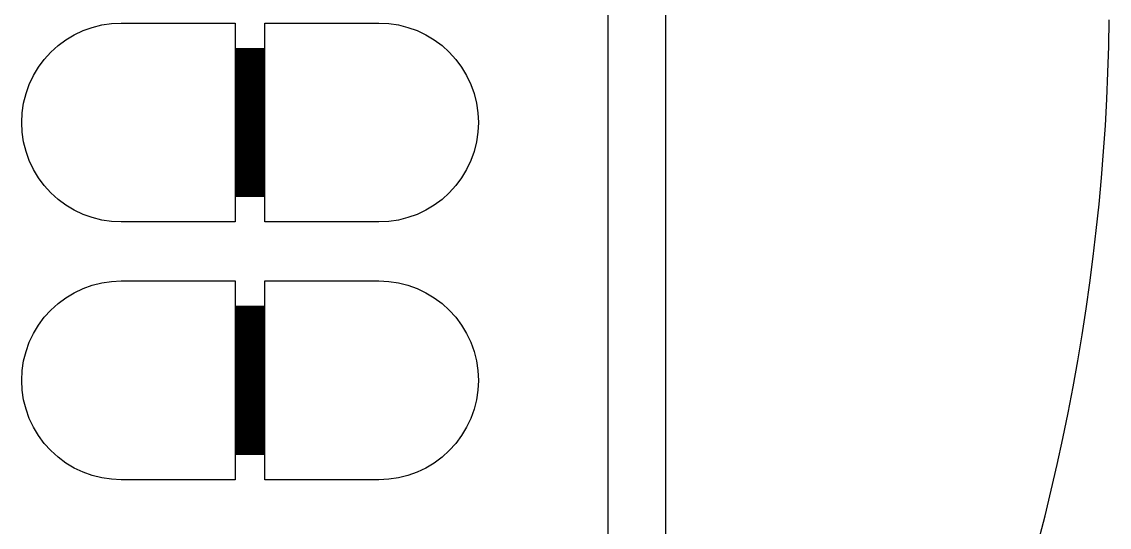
# Model space of a CAD drawing. Extents: x -21 to 129, y -39 to 111.
# Drawn here: x 91.03 to 128.99, y 17.37 to 35.02 of the extents above; entities that cross this region are included whole.
import ezdxf

# ---------------------------------------------------------------- set-up
doc = ezdxf.new("R2010")
doc.units = 0

msp = doc.modelspace()

# ---------------------------------------------------------------- linework, layer by layer
for p, q in [((113.5, 76.5), (113.5, -4.5)), ((111.5, -3.5), (111.5, 75.5)), ((93.823, 34.9033), (94.1599, 34.9533)), ((94.1599, 34.9533), (94.5, 34.97)), ((94.5, 34.97), (98.485, 34.97)), ((98.485, 34.97), (98.485, 34.085)), ((99.515, 34.085), (99.515, 34.97)), ((99.515, 34.97), (103.5, 34.97)), ((103.5, 34.97), (103.84, 34.9533)), ((103.84, 34.9533), (104.177, 34.9033)), ((128.977, 34.1594), (128.994, 35.0796)), ((92.5722, 34.3852), (92.8643, 34.5603)), ((92.8643, 34.5603), (93.1721, 34.7059)), ((93.1721, 34.7059), (93.4927, 34.8206)), ((93.4927, 34.8206), (93.823, 34.9033)), ((104.177, 34.9033), (104.507, 34.8206)), ((104.507, 34.8206), (104.828, 34.7059)), ((104.828, 34.7059), (105.136, 34.5603)), ((105.136, 34.5603), (105.428, 34.3852)), ((92.0463, 33.9537), (92.2987, 34.1823)), ((92.2987, 34.1823), (92.5722, 34.3852)), ((105.428, 34.3852), (105.701, 34.1823)), ((105.701, 34.1823), (105.954, 33.9537)), ((91.8177, 33.7013), (92.0463, 33.9537)), ((98.485, 34.085), (99.515, 34.085)), ((99.515, 34.075), (98.485, 34.075)), ((98.485, 34.075), (98.485, 34.045)), ((98.485, 34.045), (99.515, 34.045)), ((99.515, 34.035), (98.485, 34.035)), ((98.485, 34.035), (98.485, 34.005)), ((98.485, 34.005), (99.515, 34.005)), ((99.515, 33.995), (98.485, 33.995)), ((98.485, 33.995), (98.485, 33.965)), ((98.485, 33.965), (99.515, 33.965)), ((99.515, 33.955), (98.485, 33.955)), ((98.485, 33.955), (98.485, 33.925)), ((98.485, 33.925), (99.515, 33.925)), ((99.515, 33.915), (98.485, 33.915)), ((98.485, 33.915), (98.485, 33.885)), ((98.485, 33.885), (99.515, 33.885)), ((99.515, 33.875), (98.485, 33.875)), ((98.485, 33.875), (98.485, 33.845)), ((98.485, 33.845), (99.515, 33.845)), ((99.515, 33.835), (98.485, 33.835)), ((98.485, 33.835), (98.485, 33.805)), ((98.485, 33.805), (99.515, 33.805)), ((99.515, 33.795), (98.485, 33.795)), ((98.485, 33.795), (98.485, 33.765)), ((99.515, 34.045), (99.515, 34.075)), ((99.515, 34.005), (99.515, 34.035)), ((99.515, 33.965), (99.515, 33.995)), ((99.515, 33.925), (99.515, 33.955)), ((99.515, 33.885), (99.515, 33.915)), ((99.515, 33.845), (99.515, 33.875)), ((99.515, 33.805), (99.515, 33.835)), ((99.515, 33.765), (99.515, 33.795)), ((105.954, 33.9537), (106.182, 33.7013)), ((128.949, 33.2395), (128.977, 34.1594)), ((91.4397, 33.1357), (91.6148, 33.4278)), ((91.6148, 33.4278), (91.8177, 33.7013)), ((98.485, 33.765), (99.515, 33.765)), ((99.515, 33.755), (98.485, 33.755)), ((98.485, 33.755), (98.485, 33.725)), ((98.485, 33.725), (99.515, 33.725)), ((99.515, 33.715), (98.485, 33.715)), ((98.485, 33.715), (98.485, 33.685)), ((98.485, 33.685), (99.515, 33.685)), ((99.515, 33.675), (98.485, 33.675)), ((98.485, 33.675), (98.485, 33.645)), ((98.485, 33.645), (99.515, 33.645)), ((99.515, 33.635), (98.485, 33.635)), ((98.485, 33.635), (98.485, 33.605)), ((98.485, 33.605), (99.515, 33.605)), ((99.515, 33.595), (98.485, 33.595)), ((98.485, 33.595), (98.485, 33.565)), ((98.485, 33.565), (99.515, 33.565)), ((99.515, 33.555), (98.485, 33.555)), ((98.485, 33.555), (98.485, 33.525)), ((98.485, 33.525), (99.515, 33.525)), ((99.515, 33.515), (98.485, 33.515)), ((98.485, 33.515), (98.485, 33.485)), ((98.485, 33.485), (99.515, 33.485)), ((99.515, 33.475), (98.485, 33.475)), ((98.485, 33.475), (98.485, 33.445)), ((98.485, 33.445), (99.515, 33.445)), ((99.515, 33.435), (98.485, 33.435)), ((98.485, 33.435), (98.485, 33.405)), ((99.515, 33.725), (99.515, 33.755)), ((99.515, 33.685), (99.515, 33.715)), ((99.515, 33.645), (99.515, 33.675)), ((99.515, 33.605), (99.515, 33.635)), ((99.515, 33.565), (99.515, 33.595)), ((99.515, 33.525), (99.515, 33.555)), ((99.515, 33.485), (99.515, 33.515)), ((99.515, 33.445), (99.515, 33.475)), ((99.515, 33.405), (99.515, 33.435)), ((106.182, 33.7013), (106.385, 33.4278)), ((106.385, 33.4278), (106.56, 33.1357)), ((91.2941, 32.8279), (91.4397, 33.1357)), ((98.485, 33.405), (99.515, 33.405)), ((99.515, 33.395), (98.485, 33.395)), ((98.485, 33.395), (98.485, 33.365)), ((98.485, 33.365), (99.515, 33.365)), ((99.515, 33.355), (98.485, 33.355)), ((98.485, 33.355), (98.485, 33.325)), ((98.485, 33.325), (99.515, 33.325)), ((99.515, 33.315), (98.485, 33.315)), ((98.485, 33.315), (98.485, 33.285)), ((98.485, 33.285), (99.515, 33.285)), ((99.515, 33.275), (98.485, 33.275)), ((98.485, 33.275), (98.485, 33.245)), ((98.485, 33.245), (99.515, 33.245)), ((99.515, 33.235), (98.485, 33.235)), ((98.485, 33.235), (98.485, 33.205)), ((98.485, 33.205), (99.515, 33.205)), ((99.515, 33.195), (98.485, 33.195)), ((98.485, 33.195), (98.485, 33.165)), ((98.485, 33.165), (99.515, 33.165)), ((99.515, 33.155), (98.485, 33.155)), ((98.485, 33.155), (98.485, 33.125)), ((98.485, 33.125), (99.515, 33.125)), ((99.515, 33.115), (98.485, 33.115)), ((98.485, 33.115), (98.485, 33.085)), ((98.485, 33.085), (99.515, 33.085)), ((99.515, 33.075), (98.485, 33.075)), ((98.485, 33.075), (98.485, 33.045)), ((98.485, 33.045), (99.515, 33.045)), ((99.515, 33.035), (98.485, 33.035)), ((98.485, 33.035), (98.485, 33.005)), ((99.515, 33.365), (99.515, 33.395)), ((99.515, 33.325), (99.515, 33.355)), ((99.515, 33.285), (99.515, 33.315)), ((99.515, 33.245), (99.515, 33.275)), ((99.515, 33.205), (99.515, 33.235)), ((99.515, 33.165), (99.515, 33.195)), ((99.515, 33.125), (99.515, 33.155)), ((99.515, 33.085), (99.515, 33.115)), ((99.515, 33.045), (99.515, 33.075)), ((99.515, 33.005), (99.515, 33.035)), ((106.56, 33.1357), (106.706, 32.8279)), ((128.91, 32.3199), (128.949, 33.2395)), ((91.1794, 32.5073), (91.2941, 32.8279)), ((98.485, 33.005), (99.515, 33.005)), ((99.515, 32.995), (98.485, 32.995)), ((98.485, 32.995), (98.485, 32.965)), ((98.485, 32.965), (99.515, 32.965)), ((99.515, 32.955), (98.485, 32.955)), ((98.485, 32.955), (98.485, 32.925)), ((98.485, 32.925), (99.515, 32.925)), ((99.515, 32.915), (98.485, 32.915)), ((98.485, 32.915), (98.485, 32.885)), ((98.485, 32.885), (99.515, 32.885)), ((99.515, 32.875), (98.485, 32.875)), ((98.485, 32.875), (98.485, 32.845)), ((98.485, 32.845), (99.515, 32.845)), ((99.515, 32.835), (98.485, 32.835)), ((98.485, 32.835), (98.485, 32.805)), ((98.485, 32.805), (99.515, 32.805)), ((99.515, 32.795), (98.485, 32.795)), ((98.485, 32.795), (98.485, 32.765)), ((98.485, 32.765), (99.515, 32.765)), ((99.515, 32.755), (98.485, 32.755)), ((98.485, 32.755), (98.485, 32.725)), ((98.485, 32.725), (99.515, 32.725)), ((99.515, 32.715), (98.485, 32.715)), ((98.485, 32.715), (98.485, 32.685)), ((98.485, 32.685), (99.515, 32.685)), ((99.515, 32.675), (98.485, 32.675)), ((98.485, 32.675), (98.485, 32.645)), ((99.515, 32.965), (99.515, 32.995)), ((99.515, 32.925), (99.515, 32.955)), ((99.515, 32.885), (99.515, 32.915)), ((99.515, 32.845), (99.515, 32.875)), ((99.515, 32.805), (99.515, 32.835)), ((99.515, 32.765), (99.515, 32.795)), ((99.515, 32.725), (99.515, 32.755)), ((99.515, 32.685), (99.515, 32.715)), ((99.515, 32.645), (99.515, 32.675)), ((106.706, 32.8279), (106.821, 32.5073)), ((91.0967, 32.177), (91.1794, 32.5073)), ((98.485, 32.645), (99.515, 32.645)), ((99.515, 32.635), (98.485, 32.635)), ((98.485, 32.635), (98.485, 32.605)), ((98.485, 32.605), (99.515, 32.605)), ((99.515, 32.595), (98.485, 32.595)), ((98.485, 32.595), (98.485, 32.565)), ((98.485, 32.565), (99.515, 32.565)), ((99.515, 32.555), (98.485, 32.555)), ((98.485, 32.555), (98.485, 32.525)), ((98.485, 32.525), (99.515, 32.525)), ((99.515, 32.515), (98.485, 32.515)), ((98.485, 32.515), (98.485, 32.485)), ((98.485, 32.485), (99.515, 32.485)), ((99.515, 32.475), (98.485, 32.475)), ((98.485, 32.475), (98.485, 32.445)), ((98.485, 32.445), (99.515, 32.445)), ((99.515, 32.435), (98.485, 32.435)), ((98.485, 32.435), (98.485, 32.405)), ((98.485, 32.405), (99.515, 32.405)), ((99.515, 32.395), (98.485, 32.395)), ((98.485, 32.395), (98.485, 32.365)), ((98.485, 32.365), (99.515, 32.365)), ((99.515, 32.355), (98.485, 32.355)), ((98.485, 32.355), (98.485, 32.325)), ((98.485, 32.325), (99.515, 32.325)), ((99.515, 32.315), (98.485, 32.315)), ((98.485, 32.315), (98.485, 32.285)), ((98.485, 32.285), (99.515, 32.285)), ((99.515, 32.275), (98.485, 32.275)), ((98.485, 32.275), (98.485, 32.245)), ((99.515, 32.605), (99.515, 32.635)), ((99.515, 32.565), (99.515, 32.595)), ((99.515, 32.525), (99.515, 32.555)), ((99.515, 32.485), (99.515, 32.515)), ((99.515, 32.445), (99.515, 32.475)), ((99.515, 32.405), (99.515, 32.435)), ((99.515, 32.365), (99.515, 32.395)), ((99.515, 32.325), (99.515, 32.355)), ((99.515, 32.285), (99.515, 32.315)), ((99.515, 32.245), (99.515, 32.275)), ((106.821, 32.5073), (106.903, 32.177)), ((128.859, 31.4009), (128.91, 32.3199)), ((91.0467, 31.8401), (91.0967, 32.177)), ((98.485, 32.245), (99.515, 32.245)), ((99.515, 32.235), (98.485, 32.235)), ((98.485, 32.235), (98.485, 32.205)), ((98.485, 32.205), (99.515, 32.205)), ((99.515, 32.195), (98.485, 32.195)), ((98.485, 32.195), (98.485, 32.165)), ((98.485, 32.165), (99.515, 32.165)), ((99.515, 32.155), (98.485, 32.155)), ((98.485, 32.155), (98.485, 32.125)), ((98.485, 32.125), (99.515, 32.125)), ((99.515, 32.115), (98.485, 32.115)), ((98.485, 32.115), (98.485, 32.085)), ((98.485, 32.085), (99.515, 32.085)), ((99.515, 32.075), (98.485, 32.075)), ((98.485, 32.075), (98.485, 32.045)), ((98.485, 32.045), (99.515, 32.045)), ((99.515, 32.035), (98.485, 32.035)), ((98.485, 32.035), (98.485, 32.005)), ((98.485, 32.005), (99.515, 32.005)), ((99.515, 31.995), (98.485, 31.995)), ((98.485, 31.995), (98.485, 31.965)), ((98.485, 31.965), (99.515, 31.965)), ((99.515, 31.955), (98.485, 31.955)), ((98.485, 31.955), (98.485, 31.925)), ((98.485, 31.925), (99.515, 31.925)), ((99.515, 31.915), (98.485, 31.915)), ((98.485, 31.915), (98.485, 31.885)), ((99.515, 32.205), (99.515, 32.235)), ((99.515, 32.165), (99.515, 32.195)), ((99.515, 32.125), (99.515, 32.155)), ((99.515, 32.085), (99.515, 32.115)), ((99.515, 32.045), (99.515, 32.075)), ((99.515, 32.005), (99.515, 32.035)), ((99.515, 31.965), (99.515, 31.995)), ((99.515, 31.925), (99.515, 31.955)), ((99.515, 31.885), (99.515, 31.915)), ((106.903, 32.177), (106.953, 31.8401)), ((91.03, 31.5), (91.0467, 31.8401)), ((98.485, 31.885), (99.515, 31.885)), ((99.515, 31.875), (98.485, 31.875)), ((98.485, 31.875), (98.485, 31.845)), ((98.485, 31.845), (99.515, 31.845)), ((99.515, 31.835), (98.485, 31.835)), ((98.485, 31.835), (98.485, 31.805)), ((98.485, 31.805), (99.515, 31.805)), ((99.515, 31.795), (98.485, 31.795)), ((98.485, 31.795), (98.485, 31.765)), ((98.485, 31.765), (99.515, 31.765)), ((99.515, 31.755), (98.485, 31.755)), ((98.485, 31.755), (98.485, 31.725)), ((98.485, 31.725), (99.515, 31.725)), ((99.515, 31.715), (98.485, 31.715)), ((98.485, 31.715), (98.485, 31.685)), ((98.485, 31.685), (99.515, 31.685)), ((99.515, 31.675), (98.485, 31.675)), ((98.485, 31.675), (98.485, 31.645)), ((98.485, 31.645), (99.515, 31.645)), ((99.515, 31.635), (98.485, 31.635)), ((98.485, 31.635), (98.485, 31.605)), ((98.485, 31.605), (99.515, 31.605)), ((99.515, 31.595), (98.485, 31.595)), ((98.485, 31.595), (98.485, 31.565)), ((98.485, 31.565), (99.515, 31.565)), ((99.515, 31.555), (98.485, 31.555)), ((98.485, 31.555), (98.485, 31.525)), ((98.485, 31.525), (99.515, 31.525)), ((99.515, 31.515), (98.485, 31.515)), ((98.485, 31.515), (98.485, 31.485)), ((99.515, 31.845), (99.515, 31.875)), ((99.515, 31.805), (99.515, 31.835)), ((99.515, 31.765), (99.515, 31.795)), ((99.515, 31.725), (99.515, 31.755)), ((99.515, 31.685), (99.515, 31.715)), ((99.515, 31.645), (99.515, 31.675)), ((99.515, 31.605), (99.515, 31.635)), ((99.515, 31.565), (99.515, 31.595)), ((99.515, 31.525), (99.515, 31.555)), ((99.515, 31.485), (99.515, 31.515)), ((106.953, 31.8401), (106.97, 31.5)), ((91.0467, 31.1599), (91.03, 31.5)), ((91.0967, 30.823), (91.0467, 31.1599)), ((98.485, 31.485), (99.515, 31.485)), ((99.515, 31.475), (98.485, 31.475)), ((98.485, 31.475), (98.485, 31.445)), ((98.485, 31.445), (99.515, 31.445)), ((99.515, 31.435), (98.485, 31.435)), ((98.485, 31.435), (98.485, 31.405)), ((98.485, 31.405), (99.515, 31.405)), ((99.515, 31.395), (98.485, 31.395)), ((98.485, 31.395), (98.485, 31.365)), ((98.485, 31.365), (99.515, 31.365)), ((99.515, 31.355), (98.485, 31.355)), ((98.485, 31.355), (98.485, 31.325)), ((98.485, 31.325), (99.515, 31.325)), ((99.515, 31.315), (98.485, 31.315)), ((98.485, 31.315), (98.485, 31.285)), ((98.485, 31.285), (99.515, 31.285)), ((99.515, 31.275), (98.485, 31.275)), ((98.485, 31.275), (98.485, 31.245)), ((98.485, 31.245), (99.515, 31.245)), ((99.515, 31.235), (98.485, 31.235)), ((98.485, 31.235), (98.485, 31.205)), ((98.485, 31.205), (99.515, 31.205)), ((99.515, 31.195), (98.485, 31.195)), ((98.485, 31.195), (98.485, 31.165)), ((98.485, 31.165), (99.515, 31.165)), ((99.515, 31.155), (98.485, 31.155)), ((98.485, 31.155), (98.485, 31.125)), ((99.515, 31.445), (99.515, 31.475)), ((99.515, 31.405), (99.515, 31.435)), ((99.515, 31.365), (99.515, 31.395)), ((99.515, 31.325), (99.515, 31.355)), ((99.515, 31.285), (99.515, 31.315)), ((99.515, 31.245), (99.515, 31.275)), ((99.515, 31.205), (99.515, 31.235)), ((99.515, 31.165), (99.515, 31.195)), ((99.515, 31.125), (99.515, 31.155)), ((106.953, 31.1599), (106.903, 30.823)), ((106.97, 31.5), (106.953, 31.1599)), ((128.797, 30.4827), (128.859, 31.4009)), ((91.1794, 30.4927), (91.0967, 30.823)), ((98.485, 31.125), (99.515, 31.125)), ((99.515, 31.115), (98.485, 31.115)), ((98.485, 31.115), (98.485, 31.085)), ((98.485, 31.085), (99.515, 31.085)), ((99.515, 31.075), (98.485, 31.075)), ((98.485, 31.075), (98.485, 31.045)), ((98.485, 31.045), (99.515, 31.045)), ((99.515, 31.035), (98.485, 31.035)), ((98.485, 31.035), (98.485, 31.005)), ((98.485, 31.005), (99.515, 31.005)), ((99.515, 30.995), (98.485, 30.995)), ((98.485, 30.995), (98.485, 30.965)), ((98.485, 30.965), (99.515, 30.965)), ((99.515, 30.955), (98.485, 30.955)), ((98.485, 30.955), (98.485, 30.925)), ((98.485, 30.925), (99.515, 30.925)), ((99.515, 30.915), (98.485, 30.915)), ((98.485, 30.915), (98.485, 30.885)), ((98.485, 30.885), (99.515, 30.885)), ((99.515, 30.875), (98.485, 30.875)), ((98.485, 30.875), (98.485, 30.845)), ((98.485, 30.845), (99.515, 30.845)), ((99.515, 30.835), (98.485, 30.835)), ((98.485, 30.835), (98.485, 30.805)), ((98.485, 30.805), (99.515, 30.805)), ((99.515, 30.795), (98.485, 30.795)), ((98.485, 30.795), (98.485, 30.765)), ((98.485, 30.765), (99.515, 30.765)), ((99.515, 30.755), (98.485, 30.755)), ((98.485, 30.755), (98.485, 30.725)), ((99.515, 31.085), (99.515, 31.115)), ((99.515, 31.045), (99.515, 31.075)), ((99.515, 31.005), (99.515, 31.035)), ((99.515, 30.965), (99.515, 30.995)), ((99.515, 30.925), (99.515, 30.955)), ((99.515, 30.885), (99.515, 30.915)), ((99.515, 30.845), (99.515, 30.875)), ((99.515, 30.805), (99.515, 30.835)), ((99.515, 30.765), (99.515, 30.795)), ((99.515, 30.725), (99.515, 30.755)), ((106.903, 30.823), (106.821, 30.4927)), ((91.2941, 30.1721), (91.1794, 30.4927)), ((98.485, 30.725), (99.515, 30.725)), ((99.515, 30.715), (98.485, 30.715)), ((98.485, 30.715), (98.485, 30.685)), ((98.485, 30.685), (99.515, 30.685)), ((99.515, 30.675), (98.485, 30.675)), ((98.485, 30.675), (98.485, 30.645)), ((98.485, 30.645), (99.515, 30.645)), ((99.515, 30.635), (98.485, 30.635)), ((98.485, 30.635), (98.485, 30.605)), ((98.485, 30.605), (99.515, 30.605)), ((99.515, 30.595), (98.485, 30.595)), ((98.485, 30.595), (98.485, 30.565)), ((98.485, 30.565), (99.515, 30.565)), ((99.515, 30.555), (98.485, 30.555)), ((98.485, 30.555), (98.485, 30.525)), ((98.485, 30.525), (99.515, 30.525)), ((99.515, 30.515), (98.485, 30.515)), ((98.485, 30.515), (98.485, 30.485)), ((98.485, 30.485), (99.515, 30.485)), ((99.515, 30.475), (98.485, 30.475)), ((98.485, 30.475), (98.485, 30.445)), ((98.485, 30.445), (99.515, 30.445)), ((99.515, 30.435), (98.485, 30.435)), ((98.485, 30.435), (98.485, 30.405)), ((98.485, 30.405), (99.515, 30.405)), ((99.515, 30.395), (98.485, 30.395)), ((98.485, 30.395), (98.485, 30.365)), ((99.515, 30.685), (99.515, 30.715)), ((99.515, 30.645), (99.515, 30.675)), ((99.515, 30.605), (99.515, 30.635)), ((99.515, 30.565), (99.515, 30.595)), ((99.515, 30.525), (99.515, 30.555)), ((99.515, 30.485), (99.515, 30.515)), ((99.515, 30.445), (99.515, 30.475)), ((99.515, 30.405), (99.515, 30.435)), ((99.515, 30.365), (99.515, 30.395)), ((106.821, 30.4927), (106.706, 30.1721)), ((128.723, 29.5652), (128.797, 30.4827)), ((91.4397, 29.8643), (91.2941, 30.1721)), ((98.485, 30.365), (99.515, 30.365)), ((99.515, 30.355), (98.485, 30.355)), ((98.485, 30.355), (98.485, 30.325)), ((98.485, 30.325), (99.515, 30.325)), ((99.515, 30.315), (98.485, 30.315)), ((98.485, 30.315), (98.485, 30.285)), ((98.485, 30.285), (99.515, 30.285)), ((99.515, 30.275), (98.485, 30.275)), ((98.485, 30.275), (98.485, 30.245)), ((98.485, 30.245), (99.515, 30.245)), ((99.515, 30.235), (98.485, 30.235)), ((98.485, 30.235), (98.485, 30.205)), ((98.485, 30.205), (99.515, 30.205)), ((99.515, 30.195), (98.485, 30.195)), ((98.485, 30.195), (98.485, 30.165)), ((98.485, 30.165), (99.515, 30.165)), ((99.515, 30.155), (98.485, 30.155)), ((98.485, 30.155), (98.485, 30.125)), ((98.485, 30.125), (99.515, 30.125)), ((99.515, 30.115), (98.485, 30.115)), ((98.485, 30.115), (98.485, 30.085)), ((98.485, 30.085), (99.515, 30.085)), ((99.515, 30.075), (98.485, 30.075)), ((98.485, 30.075), (98.485, 30.045)), ((98.485, 30.045), (99.515, 30.045)), ((99.515, 30.035), (98.485, 30.035)), ((98.485, 30.035), (98.485, 30.005)), ((98.485, 30.005), (99.515, 30.005)), ((99.515, 29.995), (98.485, 29.995)), ((98.485, 29.995), (98.485, 29.965)), ((99.515, 30.325), (99.515, 30.355)), ((99.515, 30.285), (99.515, 30.315)), ((99.515, 30.245), (99.515, 30.275)), ((99.515, 30.205), (99.515, 30.235)), ((99.515, 30.165), (99.515, 30.195)), ((99.515, 30.125), (99.515, 30.155)), ((99.515, 30.085), (99.515, 30.115)), ((99.515, 30.045), (99.515, 30.075)), ((99.515, 30.005), (99.515, 30.035)), ((99.515, 29.965), (99.515, 29.995)), ((106.706, 30.1721), (106.56, 29.8643)), ((91.6148, 29.5722), (91.4397, 29.8643)), ((98.485, 29.965), (99.515, 29.965)), ((99.515, 29.955), (98.485, 29.955)), ((98.485, 29.955), (98.485, 29.925)), ((98.485, 29.925), (99.515, 29.925)), ((99.515, 29.915), (98.485, 29.915)), ((98.485, 29.915), (98.485, 29.885)), ((98.485, 29.885), (99.515, 29.885)), ((99.515, 29.875), (98.485, 29.875)), ((98.485, 29.875), (98.485, 29.845)), ((98.485, 29.845), (99.515, 29.845)), ((99.515, 29.835), (98.485, 29.835)), ((98.485, 29.835), (98.485, 29.805)), ((98.485, 29.805), (99.515, 29.805)), ((99.515, 29.795), (98.485, 29.795)), ((98.485, 29.795), (98.485, 29.765)), ((98.485, 29.765), (99.515, 29.765)), ((99.515, 29.755), (98.485, 29.755)), ((98.485, 29.755), (98.485, 29.725)), ((98.485, 29.725), (99.515, 29.725)), ((99.515, 29.715), (98.485, 29.715)), ((98.485, 29.715), (98.485, 29.685)), ((98.485, 29.685), (99.515, 29.685)), ((99.515, 29.675), (98.485, 29.675)), ((98.485, 29.675), (98.485, 29.645)), ((98.485, 29.645), (99.515, 29.645)), ((99.515, 29.635), (98.485, 29.635)), ((98.485, 29.635), (98.485, 29.605)), ((99.515, 29.925), (99.515, 29.955)), ((99.515, 29.885), (99.515, 29.915)), ((99.515, 29.845), (99.515, 29.875)), ((99.515, 29.805), (99.515, 29.835)), ((99.515, 29.765), (99.515, 29.795)), ((99.515, 29.725), (99.515, 29.755)), ((99.515, 29.685), (99.515, 29.715)), ((99.515, 29.645), (99.515, 29.675)), ((99.515, 29.605), (99.515, 29.635)), ((106.56, 29.8643), (106.385, 29.5722)), ((91.8177, 29.2987), (91.6148, 29.5722)), ((92.0463, 29.0463), (91.8177, 29.2987)), ((98.485, 29.605), (99.515, 29.605)), ((99.515, 29.595), (98.485, 29.595)), ((98.485, 29.595), (98.485, 29.565)), ((98.485, 29.565), (99.515, 29.565)), ((99.515, 29.555), (98.485, 29.555)), ((98.485, 29.555), (98.485, 29.525)), ((98.485, 29.525), (99.515, 29.525)), ((99.515, 29.515), (98.485, 29.515)), ((98.485, 29.515), (98.485, 29.485)), ((98.485, 29.485), (99.515, 29.485)), ((99.515, 29.475), (98.485, 29.475)), ((98.485, 29.475), (98.485, 29.445)), ((98.485, 29.445), (99.515, 29.445)), ((99.515, 29.435), (98.485, 29.435)), ((98.485, 29.435), (98.485, 29.405)), ((98.485, 29.405), (99.515, 29.405)), ((99.515, 29.395), (98.485, 29.395)), ((98.485, 29.395), (98.485, 29.365)), ((98.485, 29.365), (99.515, 29.365)), ((99.515, 29.355), (98.485, 29.355)), ((98.485, 29.355), (98.485, 29.325)), ((98.485, 29.325), (99.515, 29.325)), ((99.515, 29.315), (98.485, 29.315)), ((98.485, 29.315), (98.485, 29.285)), ((98.485, 29.285), (99.515, 29.285)), ((99.515, 29.275), (98.485, 29.275)), ((98.485, 29.275), (98.485, 29.245)), ((98.485, 29.245), (99.515, 29.245)), ((99.515, 29.235), (98.485, 29.235)), ((98.485, 29.235), (98.485, 29.205)), ((99.515, 29.565), (99.515, 29.595)), ((99.515, 29.525), (99.515, 29.555)), ((99.515, 29.485), (99.515, 29.515)), ((99.515, 29.445), (99.515, 29.475)), ((99.515, 29.405), (99.515, 29.435)), ((99.515, 29.365), (99.515, 29.395)), ((99.515, 29.325), (99.515, 29.355)), ((99.515, 29.285), (99.515, 29.315)), ((99.515, 29.245), (99.515, 29.275)), ((99.515, 29.205), (99.515, 29.235)), ((106.182, 29.2987), (105.954, 29.0463)), ((106.385, 29.5722), (106.182, 29.2987)), ((128.639, 28.6487), (128.723, 29.5652)), ((92.2987, 28.8177), (92.0463, 29.0463)), ((98.485, 29.205), (99.515, 29.205)), ((99.515, 29.195), (98.485, 29.195)), ((98.485, 29.195), (98.485, 29.165)), ((98.485, 29.165), (99.515, 29.165)), ((99.515, 29.155), (98.485, 29.155)), ((98.485, 29.155), (98.485, 29.125)), ((98.485, 29.125), (99.515, 29.125)), ((99.515, 29.115), (98.485, 29.115)), ((98.485, 29.115), (98.485, 29.085)), ((98.485, 29.085), (99.515, 29.085)), ((99.515, 29.075), (98.485, 29.075)), ((98.485, 29.075), (98.485, 29.045)), ((98.485, 29.045), (99.515, 29.045)), ((99.515, 29.035), (98.485, 29.035)), ((98.485, 29.035), (98.485, 29.005)), ((98.485, 29.005), (99.515, 29.005)), ((99.515, 28.995), (98.485, 28.995)), ((98.485, 28.995), (98.485, 28.965)), ((98.485, 28.965), (99.515, 28.965)), ((99.515, 28.955), (98.485, 28.955)), ((98.485, 28.955), (98.485, 28.925)), ((98.485, 28.925), (99.515, 28.925)), ((99.515, 28.915), (98.485, 28.915)), ((98.485, 28.915), (98.485, 28.03)), ((99.515, 29.165), (99.515, 29.195)), ((99.515, 29.125), (99.515, 29.155)), ((99.515, 29.085), (99.515, 29.115)), ((99.515, 29.045), (99.515, 29.075)), ((99.515, 29.005), (99.515, 29.035)), ((99.515, 28.965), (99.515, 28.995)), ((99.515, 28.925), (99.515, 28.955)), ((99.515, 28.03), (99.515, 28.915)), ((105.954, 29.0463), (105.701, 28.8177)), ((92.5722, 28.6148), (92.2987, 28.8177)), ((92.8643, 28.4397), (92.5722, 28.6148)), ((105.428, 28.6148), (105.136, 28.4397)), ((105.701, 28.8177), (105.428, 28.6148)), ((128.543, 27.7333), (128.639, 28.6487)), ((93.1721, 28.2941), (92.8643, 28.4397)), ((93.4927, 28.1794), (93.1721, 28.2941)), ((93.823, 28.0967), (93.4927, 28.1794)), ((94.1599, 28.0467), (93.823, 28.0967)), ((104.177, 28.0967), (103.84, 28.0467)), ((104.507, 28.1794), (104.177, 28.0967)), ((104.828, 28.2941), (104.507, 28.1794)), ((105.136, 28.4397), (104.828, 28.2941)), ((94.5, 28.03), (94.1599, 28.0467)), ((98.485, 28.03), (94.5, 28.03)), ((103.5, 28.03), (99.515, 28.03)), ((103.84, 28.0467), (103.5, 28.03)), ((128.436, 26.8192), (128.543, 27.7333)), ((128.318, 25.9064), (128.436, 26.8192)), ((93.1721, 25.7059), (93.4927, 25.8206)), ((93.4927, 25.8206), (93.823, 25.9033)), ((93.823, 25.9033), (94.1599, 25.9533)), ((94.1599, 25.9533), (94.5, 25.97)), ((94.5, 25.97), (98.485, 25.97)), ((98.485, 25.97), (98.485, 25.085)), ((99.515, 25.085), (99.515, 25.97)), ((99.515, 25.97), (103.5, 25.97)), ((103.5, 25.97), (103.84, 25.9533)), ((103.84, 25.9533), (104.177, 25.9033)), ((104.177, 25.9033), (104.507, 25.8206)), ((104.507, 25.8206), (104.828, 25.7059)), ((128.188, 24.9952), (128.318, 25.9064)), ((92.5722, 25.3852), (92.8643, 25.5603)), ((92.8643, 25.5603), (93.1721, 25.7059)), ((104.828, 25.7059), (105.136, 25.5603)), ((105.136, 25.5603), (105.428, 25.3852)), ((92.0463, 24.9537), (92.2987, 25.1823)), ((92.2987, 25.1823), (92.5722, 25.3852)), ((98.485, 25.085), (99.515, 25.085)), ((99.515, 25.075), (98.485, 25.075)), ((98.485, 25.075), (98.485, 25.045)), ((99.515, 25.045), (99.515, 25.075)), ((105.428, 25.3852), (105.701, 25.1823)), ((105.701, 25.1823), (105.954, 24.9537)), ((91.6148, 24.4278), (91.8177, 24.7013)), ((91.8177, 24.7013), (92.0463, 24.9537)), ((98.485, 25.045), (99.515, 25.045)), ((99.515, 25.035), (98.485, 25.035)), ((98.485, 25.035), (98.485, 25.005)), ((98.485, 25.005), (99.515, 25.005)), ((99.515, 24.995), (98.485, 24.995)), ((98.485, 24.995), (98.485, 24.965)), ((98.485, 24.965), (99.515, 24.965)), ((99.515, 24.955), (98.485, 24.955)), ((98.485, 24.955), (98.485, 24.925)), ((98.485, 24.925), (99.515, 24.925)), ((99.515, 24.915), (98.485, 24.915)), ((98.485, 24.915), (98.485, 24.885)), ((98.485, 24.885), (99.515, 24.885)), ((99.515, 24.875), (98.485, 24.875)), ((98.485, 24.875), (98.485, 24.845)), ((98.485, 24.845), (99.515, 24.845)), ((99.515, 24.835), (98.485, 24.835)), ((98.485, 24.835), (98.485, 24.805)), ((98.485, 24.805), (99.515, 24.805)), ((99.515, 24.795), (98.485, 24.795)), ((98.485, 24.795), (98.485, 24.765)), ((98.485, 24.765), (99.515, 24.765)), ((99.515, 24.755), (98.485, 24.755)), ((98.485, 24.755), (98.485, 24.725)), ((98.485, 24.725), (99.515, 24.725)), ((99.515, 24.715), (98.485, 24.715)), ((98.485, 24.715), (98.485, 24.685)), ((98.485, 24.685), (99.515, 24.685)), ((99.515, 25.005), (99.515, 25.035)), ((99.515, 24.965), (99.515, 24.995)), ((99.515, 24.925), (99.515, 24.955)), ((99.515, 24.885), (99.515, 24.915)), ((99.515, 24.845), (99.515, 24.875)), ((99.515, 24.805), (99.515, 24.835)), ((99.515, 24.765), (99.515, 24.795)), ((99.515, 24.725), (99.515, 24.755)), ((99.515, 24.685), (99.515, 24.715)), ((105.954, 24.9537), (106.182, 24.7013)), ((106.182, 24.7013), (106.385, 24.4278)), ((128.048, 24.0856), (128.188, 24.9952)), ((91.4397, 24.1357), (91.6148, 24.4278)), ((99.515, 24.675), (98.485, 24.675)), ((98.485, 24.675), (98.485, 24.645)), ((98.485, 24.645), (99.515, 24.645)), ((99.515, 24.635), (98.485, 24.635)), ((98.485, 24.635), (98.485, 24.605)), ((98.485, 24.605), (99.515, 24.605)), ((99.515, 24.595), (98.485, 24.595)), ((98.485, 24.595), (98.485, 24.565)), ((98.485, 24.565), (99.515, 24.565)), ((99.515, 24.555), (98.485, 24.555)), ((98.485, 24.555), (98.485, 24.525)), ((98.485, 24.525), (99.515, 24.525)), ((99.515, 24.515), (98.485, 24.515)), ((98.485, 24.515), (98.485, 24.485)), ((98.485, 24.485), (99.515, 24.485)), ((99.515, 24.475), (98.485, 24.475)), ((98.485, 24.475), (98.485, 24.445)), ((98.485, 24.445), (99.515, 24.445)), ((99.515, 24.435), (98.485, 24.435)), ((98.485, 24.435), (98.485, 24.405)), ((98.485, 24.405), (99.515, 24.405)), ((99.515, 24.395), (98.485, 24.395)), ((98.485, 24.395), (98.485, 24.365)), ((98.485, 24.365), (99.515, 24.365)), ((99.515, 24.355), (98.485, 24.355)), ((98.485, 24.355), (98.485, 24.325)), ((98.485, 24.325), (99.515, 24.325)), ((99.515, 24.315), (98.485, 24.315)), ((98.485, 24.315), (98.485, 24.285)), ((99.515, 24.645), (99.515, 24.675)), ((99.515, 24.605), (99.515, 24.635)), ((99.515, 24.565), (99.515, 24.595)), ((99.515, 24.525), (99.515, 24.555)), ((99.515, 24.485), (99.515, 24.515)), ((99.515, 24.445), (99.515, 24.475)), ((99.515, 24.405), (99.515, 24.435)), ((99.515, 24.365), (99.515, 24.395)), ((99.515, 24.325), (99.515, 24.355)), ((99.515, 24.285), (99.515, 24.315)), ((106.385, 24.4278), (106.56, 24.1357)), ((91.2941, 23.8279), (91.4397, 24.1357)), ((98.485, 24.285), (99.515, 24.285)), ((99.515, 24.275), (98.485, 24.275)), ((98.485, 24.275), (98.485, 24.245)), ((98.485, 24.245), (99.515, 24.245)), ((99.515, 24.235), (98.485, 24.235)), ((98.485, 24.235), (98.485, 24.205)), ((98.485, 24.205), (99.515, 24.205)), ((99.515, 24.195), (98.485, 24.195)), ((98.485, 24.195), (98.485, 24.165)), ((98.485, 24.165), (99.515, 24.165)), ((99.515, 24.155), (98.485, 24.155)), ((98.485, 24.155), (98.485, 24.125)), ((98.485, 24.125), (99.515, 24.125)), ((99.515, 24.115), (98.485, 24.115)), ((98.485, 24.115), (98.485, 24.085)), ((98.485, 24.085), (99.515, 24.085)), ((99.515, 24.075), (98.485, 24.075)), ((98.485, 24.075), (98.485, 24.045)), ((98.485, 24.045), (99.515, 24.045)), ((99.515, 24.035), (98.485, 24.035)), ((98.485, 24.035), (98.485, 24.005)), ((98.485, 24.005), (99.515, 24.005)), ((99.515, 23.995), (98.485, 23.995)), ((98.485, 23.995), (98.485, 23.965)), ((98.485, 23.965), (99.515, 23.965)), ((99.515, 23.955), (98.485, 23.955)), ((98.485, 23.955), (98.485, 23.925)), ((98.485, 23.925), (99.515, 23.925)), ((99.515, 24.245), (99.515, 24.275)), ((99.515, 24.205), (99.515, 24.235)), ((99.515, 24.165), (99.515, 24.195)), ((99.515, 24.125), (99.515, 24.155)), ((99.515, 24.085), (99.515, 24.115)), ((99.515, 24.045), (99.515, 24.075)), ((99.515, 24.005), (99.515, 24.035)), ((99.515, 23.965), (99.515, 23.995)), ((99.515, 23.925), (99.515, 23.955)), ((106.56, 24.1357), (106.706, 23.8279)), ((127.896, 23.1779), (128.048, 24.0856)), ((91.1794, 23.5073), (91.2941, 23.8279)), ((99.515, 23.915), (98.485, 23.915)), ((98.485, 23.915), (98.485, 23.885)), ((98.485, 23.885), (99.515, 23.885)), ((99.515, 23.875), (98.485, 23.875)), ((98.485, 23.875), (98.485, 23.845)), ((98.485, 23.845), (99.515, 23.845)), ((99.515, 23.835), (98.485, 23.835)), ((98.485, 23.835), (98.485, 23.805)), ((98.485, 23.805), (99.515, 23.805)), ((99.515, 23.795), (98.485, 23.795)), ((98.485, 23.795), (98.485, 23.765)), ((98.485, 23.765), (99.515, 23.765)), ((99.515, 23.755), (98.485, 23.755)), ((98.485, 23.755), (98.485, 23.725)), ((98.485, 23.725), (99.515, 23.725)), ((99.515, 23.715), (98.485, 23.715)), ((98.485, 23.715), (98.485, 23.685)), ((98.485, 23.685), (99.515, 23.685)), ((99.515, 23.675), (98.485, 23.675)), ((98.485, 23.675), (98.485, 23.645)), ((98.485, 23.645), (99.515, 23.645)), ((99.515, 23.635), (98.485, 23.635)), ((98.485, 23.635), (98.485, 23.605)), ((98.485, 23.605), (99.515, 23.605)), ((99.515, 23.595), (98.485, 23.595)), ((98.485, 23.595), (98.485, 23.565)), ((98.485, 23.565), (99.515, 23.565)), ((99.515, 23.555), (98.485, 23.555)), ((98.485, 23.555), (98.485, 23.525)), ((99.515, 23.885), (99.515, 23.915)), ((99.515, 23.845), (99.515, 23.875)), ((99.515, 23.805), (99.515, 23.835)), ((99.515, 23.765), (99.515, 23.795)), ((99.515, 23.725), (99.515, 23.755)), ((99.515, 23.685), (99.515, 23.715)), ((99.515, 23.645), (99.515, 23.675)), ((99.515, 23.605), (99.515, 23.635)), ((99.515, 23.565), (99.515, 23.595)), ((99.515, 23.525), (99.515, 23.555)), ((106.706, 23.8279), (106.821, 23.5073)), ((91.0467, 22.8401), (91.0967, 23.177)), ((91.0967, 23.177), (91.1794, 23.5073)), ((98.485, 23.525), (99.515, 23.525)), ((99.515, 23.515), (98.485, 23.515)), ((98.485, 23.515), (98.485, 23.485)), ((98.485, 23.485), (99.515, 23.485)), ((99.515, 23.475), (98.485, 23.475)), ((98.485, 23.475), (98.485, 23.445)), ((98.485, 23.445), (99.515, 23.445)), ((99.515, 23.435), (98.485, 23.435)), ((98.485, 23.435), (98.485, 23.405)), ((98.485, 23.405), (99.515, 23.405)), ((99.515, 23.395), (98.485, 23.395)), ((98.485, 23.395), (98.485, 23.365)), ((98.485, 23.365), (99.515, 23.365)), ((99.515, 23.355), (98.485, 23.355)), ((98.485, 23.355), (98.485, 23.325)), ((98.485, 23.325), (99.515, 23.325)), ((99.515, 23.315), (98.485, 23.315)), ((98.485, 23.315), (98.485, 23.285)), ((98.485, 23.285), (99.515, 23.285)), ((99.515, 23.275), (98.485, 23.275)), ((98.485, 23.275), (98.485, 23.245)), ((98.485, 23.245), (99.515, 23.245)), ((99.515, 23.235), (98.485, 23.235)), ((98.485, 23.235), (98.485, 23.205)), ((98.485, 23.205), (99.515, 23.205)), ((99.515, 23.195), (98.485, 23.195)), ((98.485, 23.195), (98.485, 23.165)), ((98.485, 23.165), (99.515, 23.165)), ((99.515, 23.485), (99.515, 23.515)), ((99.515, 23.445), (99.515, 23.475)), ((99.515, 23.405), (99.515, 23.435)), ((99.515, 23.365), (99.515, 23.395)), ((99.515, 23.325), (99.515, 23.355)), ((99.515, 23.285), (99.515, 23.315)), ((99.515, 23.245), (99.515, 23.275)), ((99.515, 23.205), (99.515, 23.235)), ((99.515, 23.165), (99.515, 23.195)), ((106.821, 23.5073), (106.903, 23.177)), ((106.903, 23.177), (106.953, 22.8401)), ((127.733, 22.272), (127.896, 23.1779)), ((91.03, 22.5), (91.0467, 22.8401)), ((99.515, 23.155), (98.485, 23.155)), ((98.485, 23.155), (98.485, 23.125)), ((98.485, 23.125), (99.515, 23.125)), ((99.515, 23.115), (98.485, 23.115)), ((98.485, 23.115), (98.485, 23.085)), ((98.485, 23.085), (99.515, 23.085)), ((99.515, 23.075), (98.485, 23.075)), ((98.485, 23.075), (98.485, 23.045)), ((98.485, 23.045), (99.515, 23.045)), ((99.515, 23.035), (98.485, 23.035)), ((98.485, 23.035), (98.485, 23.005)), ((98.485, 23.005), (99.515, 23.005)), ((99.515, 22.995), (98.485, 22.995)), ((98.485, 22.995), (98.485, 22.965)), ((98.485, 22.965), (99.515, 22.965)), ((99.515, 22.955), (98.485, 22.955)), ((98.485, 22.955), (98.485, 22.925)), ((98.485, 22.925), (99.515, 22.925)), ((99.515, 22.915), (98.485, 22.915)), ((98.485, 22.915), (98.485, 22.885)), ((98.485, 22.885), (99.515, 22.885)), ((99.515, 22.875), (98.485, 22.875)), ((98.485, 22.875), (98.485, 22.845)), ((98.485, 22.845), (99.515, 22.845)), ((99.515, 22.835), (98.485, 22.835)), ((98.485, 22.835), (98.485, 22.805)), ((98.485, 22.805), (99.515, 22.805)), ((99.515, 22.795), (98.485, 22.795)), ((98.485, 22.795), (98.485, 22.765)), ((99.515, 23.125), (99.515, 23.155)), ((99.515, 23.085), (99.515, 23.115)), ((99.515, 23.045), (99.515, 23.075)), ((99.515, 23.005), (99.515, 23.035)), ((99.515, 22.965), (99.515, 22.995)), ((99.515, 22.925), (99.515, 22.955)), ((99.515, 22.885), (99.515, 22.915)), ((99.515, 22.845), (99.515, 22.875)), ((99.515, 22.805), (99.515, 22.835)), ((99.515, 22.765), (99.515, 22.795)), ((106.953, 22.8401), (106.97, 22.5)), ((91.0467, 22.1599), (91.03, 22.5)), ((98.485, 22.765), (99.515, 22.765)), ((99.515, 22.755), (98.485, 22.755)), ((98.485, 22.755), (98.485, 22.725)), ((98.485, 22.725), (99.515, 22.725)), ((99.515, 22.715), (98.485, 22.715)), ((98.485, 22.715), (98.485, 22.685)), ((98.485, 22.685), (99.515, 22.685)), ((99.515, 22.675), (98.485, 22.675)), ((98.485, 22.675), (98.485, 22.645)), ((98.485, 22.645), (99.515, 22.645)), ((99.515, 22.635), (98.485, 22.635)), ((98.485, 22.635), (98.485, 22.605)), ((98.485, 22.605), (99.515, 22.605)), ((99.515, 22.595), (98.485, 22.595)), ((98.485, 22.595), (98.485, 22.565)), ((98.485, 22.565), (99.515, 22.565)), ((99.515, 22.555), (98.485, 22.555)), ((98.485, 22.555), (98.485, 22.525)), ((98.485, 22.525), (99.515, 22.525)), ((99.515, 22.515), (98.485, 22.515)), ((98.485, 22.515), (98.485, 22.485)), ((98.485, 22.485), (99.515, 22.485)), ((99.515, 22.475), (98.485, 22.475)), ((98.485, 22.475), (98.485, 22.445)), ((98.485, 22.445), (99.515, 22.445)), ((99.515, 22.435), (98.485, 22.435)), ((98.485, 22.435), (98.485, 22.405)), ((98.485, 22.405), (99.515, 22.405)), ((99.515, 22.725), (99.515, 22.755)), ((99.515, 22.685), (99.515, 22.715)), ((99.515, 22.645), (99.515, 22.675)), ((99.515, 22.605), (99.515, 22.635)), ((99.515, 22.565), (99.515, 22.595)), ((99.515, 22.525), (99.515, 22.555)), ((99.515, 22.485), (99.515, 22.515)), ((99.515, 22.445), (99.515, 22.475)), ((99.515, 22.405), (99.515, 22.435)), ((106.97, 22.5), (106.953, 22.1599)), ((91.0967, 21.823), (91.0467, 22.1599)), ((99.515, 22.395), (98.485, 22.395)), ((98.485, 22.395), (98.485, 22.365)), ((98.485, 22.365), (99.515, 22.365)), ((99.515, 22.355), (98.485, 22.355)), ((98.485, 22.355), (98.485, 22.325)), ((98.485, 22.325), (99.515, 22.325)), ((99.515, 22.315), (98.485, 22.315)), ((98.485, 22.315), (98.485, 22.285)), ((98.485, 22.285), (99.515, 22.285)), ((99.515, 22.275), (98.485, 22.275)), ((98.485, 22.275), (98.485, 22.245)), ((98.485, 22.245), (99.515, 22.245)), ((99.515, 22.235), (98.485, 22.235)), ((98.485, 22.235), (98.485, 22.205)), ((98.485, 22.205), (99.515, 22.205)), ((99.515, 22.195), (98.485, 22.195)), ((98.485, 22.195), (98.485, 22.165)), ((98.485, 22.165), (99.515, 22.165)), ((99.515, 22.155), (98.485, 22.155)), ((98.485, 22.155), (98.485, 22.125)), ((98.485, 22.125), (99.515, 22.125)), ((99.515, 22.115), (98.485, 22.115)), ((98.485, 22.115), (98.485, 22.085)), ((98.485, 22.085), (99.515, 22.085)), ((99.515, 22.075), (98.485, 22.075)), ((98.485, 22.075), (98.485, 22.045)), ((98.485, 22.045), (99.515, 22.045)), ((99.515, 22.035), (98.485, 22.035)), ((98.485, 22.035), (98.485, 22.005)), ((99.515, 22.365), (99.515, 22.395)), ((99.515, 22.325), (99.515, 22.355)), ((99.515, 22.285), (99.515, 22.315)), ((99.515, 22.245), (99.515, 22.275)), ((99.515, 22.205), (99.515, 22.235)), ((99.515, 22.165), (99.515, 22.195)), ((99.515, 22.125), (99.515, 22.155)), ((99.515, 22.085), (99.515, 22.115)), ((99.515, 22.045), (99.515, 22.075)), ((99.515, 22.005), (99.515, 22.035)), ((106.953, 22.1599), (106.903, 21.823)), ((127.559, 21.3682), (127.733, 22.272)), ((91.1794, 21.4927), (91.0967, 21.823)), ((98.485, 22.005), (99.515, 22.005)), ((99.515, 21.995), (98.485, 21.995)), ((98.485, 21.995), (98.485, 21.965)), ((98.485, 21.965), (99.515, 21.965)), ((99.515, 21.955), (98.485, 21.955)), ((98.485, 21.955), (98.485, 21.925)), ((98.485, 21.925), (99.515, 21.925)), ((99.515, 21.915), (98.485, 21.915)), ((98.485, 21.915), (98.485, 21.885)), ((98.485, 21.885), (99.515, 21.885)), ((99.515, 21.875), (98.485, 21.875)), ((98.485, 21.875), (98.485, 21.845)), ((98.485, 21.845), (99.515, 21.845)), ((99.515, 21.835), (98.485, 21.835)), ((98.485, 21.835), (98.485, 21.805)), ((98.485, 21.805), (99.515, 21.805)), ((99.515, 21.795), (98.485, 21.795)), ((98.485, 21.795), (98.485, 21.765)), ((98.485, 21.765), (99.515, 21.765)), ((99.515, 21.755), (98.485, 21.755)), ((98.485, 21.755), (98.485, 21.725)), ((98.485, 21.725), (99.515, 21.725)), ((99.515, 21.715), (98.485, 21.715)), ((98.485, 21.715), (98.485, 21.685)), ((98.485, 21.685), (99.515, 21.685)), ((99.515, 21.675), (98.485, 21.675)), ((98.485, 21.675), (98.485, 21.645)), ((98.485, 21.645), (99.515, 21.645)), ((99.515, 21.965), (99.515, 21.995)), ((99.515, 21.925), (99.515, 21.955)), ((99.515, 21.885), (99.515, 21.915)), ((99.515, 21.845), (99.515, 21.875)), ((99.515, 21.805), (99.515, 21.835)), ((99.515, 21.765), (99.515, 21.795)), ((99.515, 21.725), (99.515, 21.755)), ((99.515, 21.685), (99.515, 21.715)), ((99.515, 21.645), (99.515, 21.675)), ((106.903, 21.823), (106.821, 21.4927)), ((91.2941, 21.1721), (91.1794, 21.4927)), ((99.515, 21.635), (98.485, 21.635)), ((98.485, 21.635), (98.485, 21.605)), ((98.485, 21.605), (99.515, 21.605)), ((99.515, 21.595), (98.485, 21.595)), ((98.485, 21.595), (98.485, 21.565)), ((98.485, 21.565), (99.515, 21.565)), ((99.515, 21.555), (98.485, 21.555)), ((98.485, 21.555), (98.485, 21.525)), ((98.485, 21.525), (99.515, 21.525)), ((99.515, 21.515), (98.485, 21.515)), ((98.485, 21.515), (98.485, 21.485)), ((98.485, 21.485), (99.515, 21.485)), ((99.515, 21.475), (98.485, 21.475)), ((98.485, 21.475), (98.485, 21.445)), ((98.485, 21.445), (99.515, 21.445)), ((99.515, 21.435), (98.485, 21.435)), ((98.485, 21.435), (98.485, 21.405)), ((98.485, 21.405), (99.515, 21.405)), ((99.515, 21.395), (98.485, 21.395)), ((98.485, 21.395), (98.485, 21.365)), ((98.485, 21.365), (99.515, 21.365)), ((99.515, 21.355), (98.485, 21.355)), ((98.485, 21.355), (98.485, 21.325)), ((98.485, 21.325), (99.515, 21.325)), ((99.515, 21.315), (98.485, 21.315)), ((98.485, 21.315), (98.485, 21.285)), ((98.485, 21.285), (99.515, 21.285)), ((99.515, 21.275), (98.485, 21.275)), ((98.485, 21.275), (98.485, 21.245)), ((99.515, 21.605), (99.515, 21.635)), ((99.515, 21.565), (99.515, 21.595)), ((99.515, 21.525), (99.515, 21.555)), ((99.515, 21.485), (99.515, 21.515)), ((99.515, 21.445), (99.515, 21.475)), ((99.515, 21.405), (99.515, 21.435)), ((99.515, 21.365), (99.515, 21.395)), ((99.515, 21.325), (99.515, 21.355)), ((99.515, 21.285), (99.515, 21.315)), ((99.515, 21.245), (99.515, 21.275)), ((106.821, 21.4927), (106.706, 21.1721)), ((127.374, 20.4666), (127.559, 21.3682)), ((91.4397, 20.8643), (91.2941, 21.1721)), ((98.485, 21.245), (99.515, 21.245)), ((99.515, 21.235), (98.485, 21.235)), ((98.485, 21.235), (98.485, 21.205)), ((98.485, 21.205), (99.515, 21.205)), ((99.515, 21.195), (98.485, 21.195)), ((98.485, 21.195), (98.485, 21.165)), ((98.485, 21.165), (99.515, 21.165)), ((99.515, 21.155), (98.485, 21.155)), ((98.485, 21.155), (98.485, 21.125)), ((98.485, 21.125), (99.515, 21.125)), ((99.515, 21.115), (98.485, 21.115)), ((98.485, 21.115), (98.485, 21.085)), ((98.485, 21.085), (99.515, 21.085)), ((99.515, 21.075), (98.485, 21.075)), ((98.485, 21.075), (98.485, 21.045)), ((98.485, 21.045), (99.515, 21.045)), ((99.515, 21.035), (98.485, 21.035)), ((98.485, 21.035), (98.485, 21.005)), ((98.485, 21.005), (99.515, 21.005)), ((99.515, 20.995), (98.485, 20.995)), ((98.485, 20.995), (98.485, 20.965)), ((98.485, 20.965), (99.515, 20.965)), ((99.515, 20.955), (98.485, 20.955)), ((98.485, 20.955), (98.485, 20.925)), ((98.485, 20.925), (99.515, 20.925)), ((99.515, 20.915), (98.485, 20.915)), ((98.485, 20.915), (98.485, 20.885)), ((98.485, 20.885), (99.515, 20.885)), ((99.515, 21.205), (99.515, 21.235)), ((99.515, 21.165), (99.515, 21.195)), ((99.515, 21.125), (99.515, 21.155)), ((99.515, 21.085), (99.515, 21.115)), ((99.515, 21.045), (99.515, 21.075)), ((99.515, 21.005), (99.515, 21.035)), ((99.515, 20.965), (99.515, 20.995)), ((99.515, 20.925), (99.515, 20.955)), ((99.515, 20.885), (99.515, 20.915)), ((106.706, 21.1721), (106.56, 20.8643)), ((91.6148, 20.5722), (91.4397, 20.8643)), ((91.8177, 20.2987), (91.6148, 20.5722)), ((99.515, 20.875), (98.485, 20.875)), ((98.485, 20.875), (98.485, 20.845)), ((98.485, 20.845), (99.515, 20.845)), ((99.515, 20.835), (98.485, 20.835)), ((98.485, 20.835), (98.485, 20.805)), ((98.485, 20.805), (99.515, 20.805)), ((99.515, 20.795), (98.485, 20.795)), ((98.485, 20.795), (98.485, 20.765)), ((98.485, 20.765), (99.515, 20.765)), ((99.515, 20.755), (98.485, 20.755)), ((98.485, 20.755), (98.485, 20.725)), ((98.485, 20.725), (99.515, 20.725)), ((99.515, 20.715), (98.485, 20.715)), ((98.485, 20.715), (98.485, 20.685)), ((98.485, 20.685), (99.515, 20.685)), ((99.515, 20.675), (98.485, 20.675)), ((98.485, 20.675), (98.485, 20.645)), ((98.485, 20.645), (99.515, 20.645)), ((99.515, 20.635), (98.485, 20.635)), ((98.485, 20.635), (98.485, 20.605)), ((98.485, 20.605), (99.515, 20.605)), ((99.515, 20.595), (98.485, 20.595)), ((98.485, 20.595), (98.485, 20.565)), ((98.485, 20.565), (99.515, 20.565)), ((99.515, 20.555), (98.485, 20.555)), ((98.485, 20.555), (98.485, 20.525)), ((98.485, 20.525), (99.515, 20.525)), ((99.515, 20.515), (98.485, 20.515)), ((98.485, 20.515), (98.485, 20.485)), ((99.515, 20.845), (99.515, 20.875)), ((99.515, 20.805), (99.515, 20.835)), ((99.515, 20.765), (99.515, 20.795)), ((99.515, 20.725), (99.515, 20.755)), ((99.515, 20.685), (99.515, 20.715)), ((99.515, 20.645), (99.515, 20.675)), ((99.515, 20.605), (99.515, 20.635)), ((99.515, 20.565), (99.515, 20.595)), ((99.515, 20.525), (99.515, 20.555)), ((99.515, 20.485), (99.515, 20.515)), ((106.385, 20.5722), (106.182, 20.2987)), ((106.56, 20.8643), (106.385, 20.5722)), ((92.0463, 20.0463), (91.8177, 20.2987)), ((98.485, 20.485), (99.515, 20.485)), ((99.515, 20.475), (98.485, 20.475)), ((98.485, 20.475), (98.485, 20.445)), ((98.485, 20.445), (99.515, 20.445)), ((99.515, 20.435), (98.485, 20.435)), ((98.485, 20.435), (98.485, 20.405)), ((98.485, 20.405), (99.515, 20.405)), ((99.515, 20.395), (98.485, 20.395)), ((98.485, 20.395), (98.485, 20.365)), ((98.485, 20.365), (99.515, 20.365)), ((99.515, 20.355), (98.485, 20.355)), ((98.485, 20.355), (98.485, 20.325)), ((98.485, 20.325), (99.515, 20.325)), ((99.515, 20.315), (98.485, 20.315)), ((98.485, 20.315), (98.485, 20.285)), ((98.485, 20.285), (99.515, 20.285)), ((99.515, 20.275), (98.485, 20.275)), ((98.485, 20.275), (98.485, 20.245)), ((98.485, 20.245), (99.515, 20.245)), ((99.515, 20.235), (98.485, 20.235)), ((98.485, 20.235), (98.485, 20.205)), ((98.485, 20.205), (99.515, 20.205)), ((99.515, 20.195), (98.485, 20.195)), ((98.485, 20.195), (98.485, 20.165)), ((98.485, 20.165), (99.515, 20.165)), ((99.515, 20.155), (98.485, 20.155)), ((98.485, 20.155), (98.485, 20.125)), ((98.485, 20.125), (99.515, 20.125)), ((99.515, 20.445), (99.515, 20.475)), ((99.515, 20.405), (99.515, 20.435)), ((99.515, 20.365), (99.515, 20.395)), ((99.515, 20.325), (99.515, 20.355)), ((99.515, 20.285), (99.515, 20.315)), ((99.515, 20.245), (99.515, 20.275)), ((99.515, 20.205), (99.515, 20.235)), ((99.515, 20.165), (99.515, 20.195)), ((99.515, 20.125), (99.515, 20.155)), ((106.182, 20.2987), (105.954, 20.0463)), ((127.178, 19.5674), (127.374, 20.4666)), ((92.2987, 19.8177), (92.0463, 20.0463)), ((92.5722, 19.6148), (92.2987, 19.8177)), ((99.515, 20.115), (98.485, 20.115)), ((98.485, 20.115), (98.485, 20.085)), ((98.485, 20.085), (99.515, 20.085)), ((99.515, 20.075), (98.485, 20.075)), ((98.485, 20.075), (98.485, 20.045)), ((98.485, 20.045), (99.515, 20.045)), ((99.515, 20.035), (98.485, 20.035)), ((98.485, 20.035), (98.485, 20.005)), ((98.485, 20.005), (99.515, 20.005)), ((99.515, 19.995), (98.485, 19.995)), ((98.485, 19.995), (98.485, 19.965)), ((98.485, 19.965), (99.515, 19.965)), ((99.515, 19.955), (98.485, 19.955)), ((98.485, 19.955), (98.485, 19.925)), ((98.485, 19.925), (99.515, 19.925)), ((99.515, 19.915), (98.485, 19.915)), ((98.485, 19.915), (98.485, 19.03)), ((99.515, 20.085), (99.515, 20.115)), ((99.515, 20.045), (99.515, 20.075)), ((99.515, 20.005), (99.515, 20.035)), ((99.515, 19.965), (99.515, 19.995)), ((99.515, 19.925), (99.515, 19.955)), ((99.515, 19.03), (99.515, 19.915)), ((105.701, 19.8177), (105.428, 19.6148)), ((105.954, 20.0463), (105.701, 19.8177)), ((92.8643, 19.4397), (92.5722, 19.6148)), ((93.1721, 19.2941), (92.8643, 19.4397)), ((105.136, 19.4397), (104.828, 19.2941)), ((105.428, 19.6148), (105.136, 19.4397)), ((126.97, 18.6706), (127.178, 19.5674)), ((93.4927, 19.1794), (93.1721, 19.2941)), ((93.823, 19.0967), (93.4927, 19.1794)), ((94.1599, 19.0467), (93.823, 19.0967)), ((94.5, 19.03), (94.1599, 19.0467)), ((98.485, 19.03), (94.5, 19.03)), ((103.5, 19.03), (99.515, 19.03)), ((103.84, 19.0467), (103.5, 19.03)), ((104.177, 19.0967), (103.84, 19.0467)), ((104.507, 19.1794), (104.177, 19.0967)), ((104.828, 19.2941), (104.507, 19.1794)), ((126.752, 17.7765), (126.97, 18.6706)), ((126.523, 16.8851), (126.752, 17.7765))]:
    msp.add_line(p, q)

doc.saveas('drawing.dxf')
